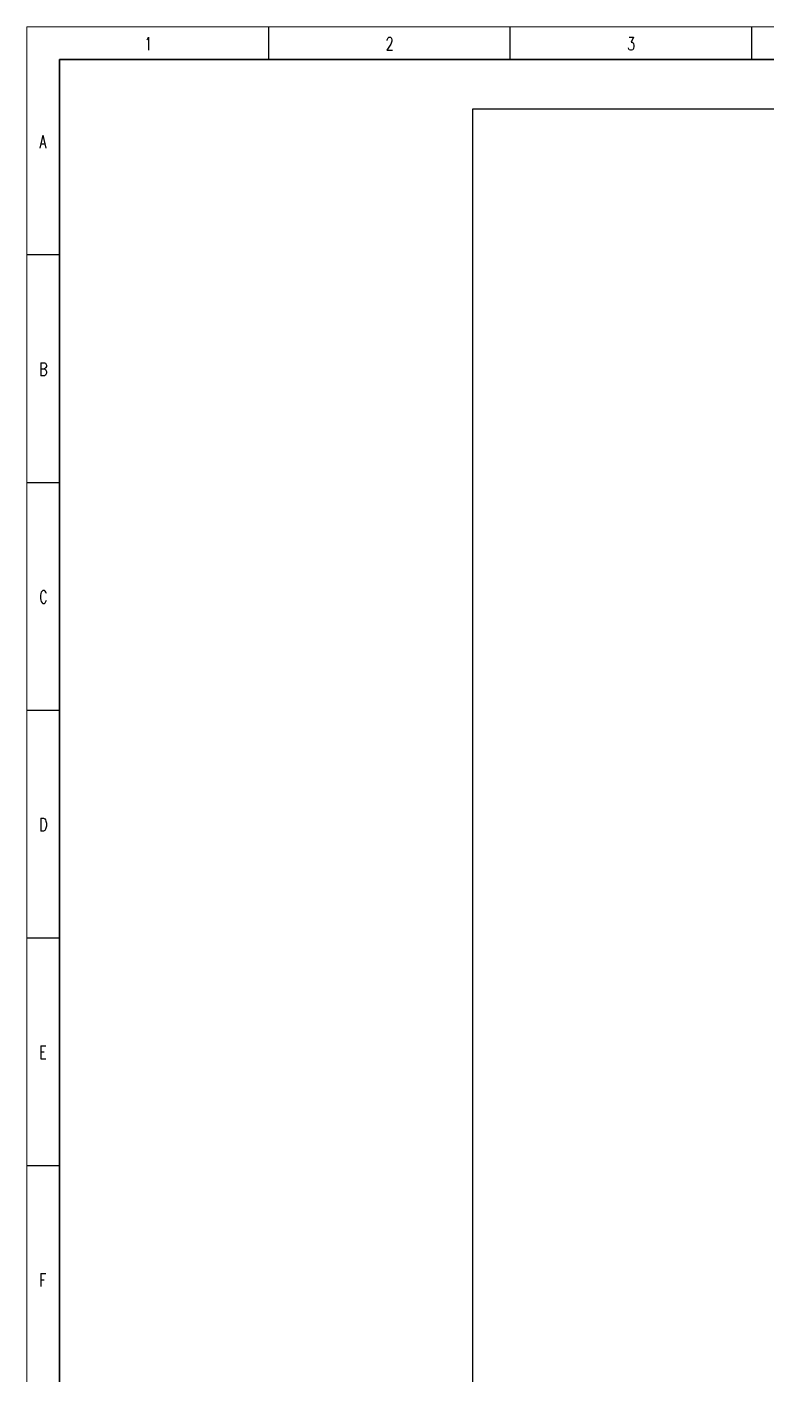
# Model space of a CAD drawing. Header units: inches. Extents: x 19 to 715735, y 34 to 210034.
# Drawn here: x 418735 to 475557, y 106499 to 210034 of the extents above; entities that cross this region are included whole.
import ezdxf

# ---------------------------------------------------------------- set-up
doc = ezdxf.new("R2010")
doc.units = ezdxf.units.IN
doc.header["$MEASUREMENT"] = 0
doc.layers.add('cables', color=7, linetype='Continuous')
doc.styles.add('TEG BORDER', font='txt_qlt.shx', dxfattribs={"width": 0.7, "bigfont": 'hztxt.shx'})

# ---------------------------------------------------------------- blocks, each defined once
blk = doc.blocks.new('TEG BORDER A2')
for p, q in [((37.12, 420), (37.12, 415)), ((74.25, 420), (74.25, 415)), ((111.38, 420), (111.38, 415)), ((0, 385), (5, 385)), ((0, 350), (5, 350)), ((0, 315), (5, 315)), ((0, 280), (5, 280)), ((0, 245), (5, 245))]:
    blk.add_line(p, q)
at = {"linetype": 'Continuous'}
for p, q in [((489, 415), (5, 415)), ((5, 415), (5, 5))]:
    blk.add_line(p, q, dxfattribs=at)
at = {"color": 5, "lineweight": 15}
blk.add_lwpolyline([(0, 420), (594, 420), (594, 0), (0, 0)], close=True, dxfattribs=at)
blk.add_lwpolyline([(5, 415), (589, 415), (589, 5), (5, 5)], close=True)
at = {"char_height": 2, "width": 2, "attachment_point": 1, "style": 'TEG BORDER'}
for s, insert in [('1', (18.05, 418.41)), ('2', (55.17, 418.41)), ('3', (92.3, 418.41)), ('A', (1.91, 403.39)), ('B', (1.91, 368.39)), ('C', (1.91, 333.39)), ('D', (1.91, 298.39)), ('E', (1.91, 263.39)), ('F', (1.91, 228.39))]:
    blk.add_mtext(s, dxfattribs=dict(at, insert=insert))

msp = doc.modelspace()

# ---------------------------------------------------------------- linework, layer by layer
at = {"layer": 'cables'}
msp.add_lwpolyline([(453008, 203748), (637230, 203748), (637230, 6928), (453008, 6928)], close=True, dxfattribs=at)

# ---------------------------------------------------------------- block references
at = {"xscale": 499.999997, "yscale": 499.999997, "zscale": 499.999997}
msp.add_blockref('TEG BORDER A2', (418735, 34), dxfattribs=at)

doc.saveas('drawing.dxf')
